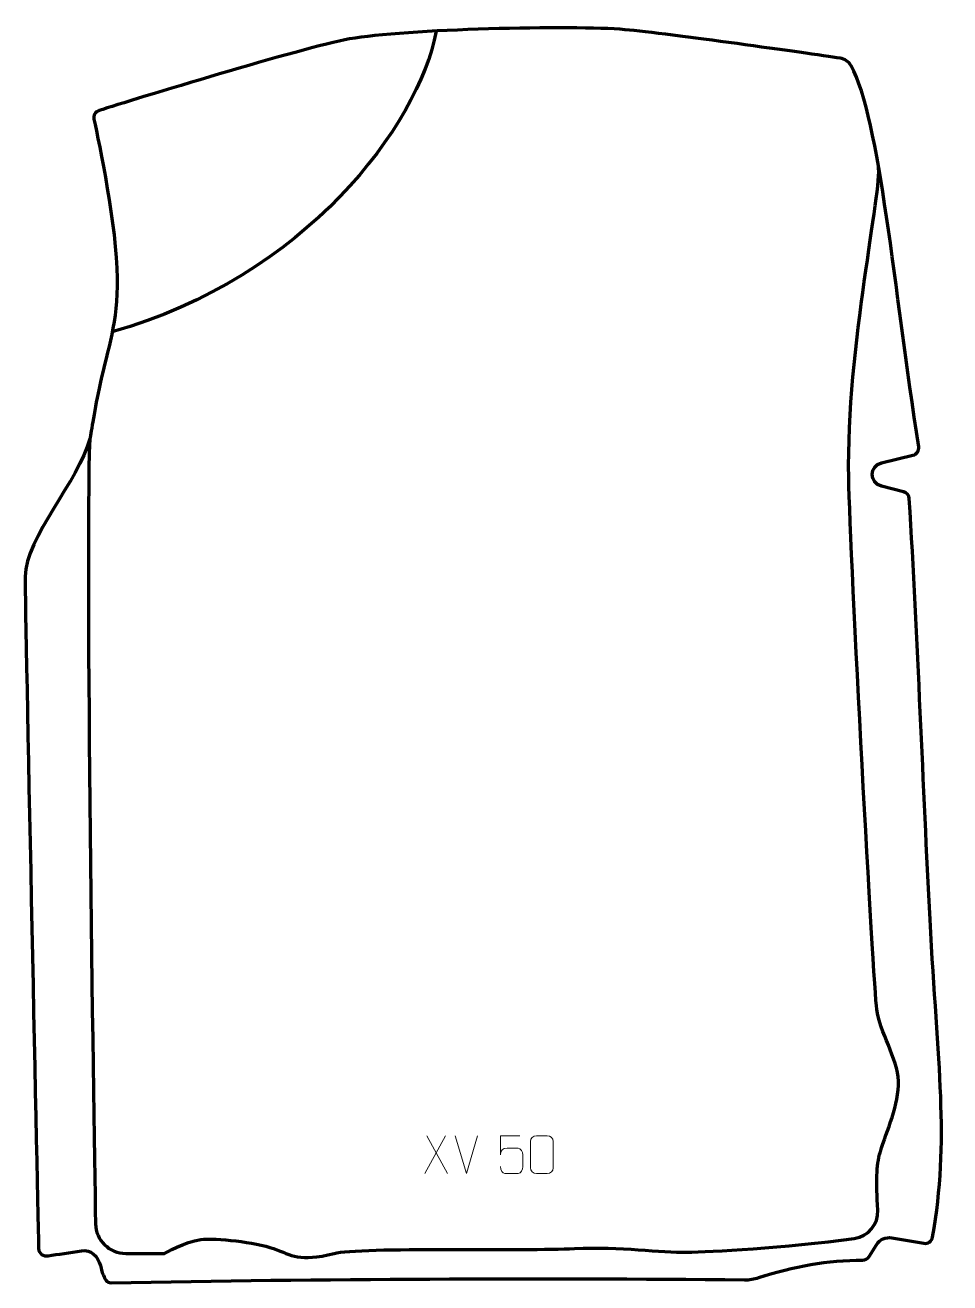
# Model space of a CAD drawing. Header units: millimetres. Extents: x -303 to 309, y -416 to 417.
import ezdxf

# ---------------------------------------------------------------- set-up
doc = ezdxf.new("R2010")
doc.units = ezdxf.units.MM
doc.header["$MEASUREMENT"] = 0
for name, color, linetype in [('layer 1', 7, 'Continuous'), ('layer 2', 7, 'Continuous'), ('layer 3', 7, 'Continuous')]:
    doc.layers.add(name, color=color, linetype=linetype)

msp = doc.modelspace()

# ---------------------------------------------------------------- linework, layer by layer
at = {"layer": 'layer 1', "color": 250, "lineweight": 9}
for points in [[(-25.0646, -318.1633), (-25.0646, -318.1633), (-38.8052, -343.0591), (-38.8052, -343.0591)], [(-37.3506, -318.1633), (-37.3506, -318.1633), (-23.61, -343.1168), (-23.61, -343.1168)], [(-11.2076, -343.1169), (-11.2076, -343.1169), (-18.5294, -318.1633), (-18.5294, -318.1633)], [(-3.8857, -318.1633), (-3.8857, -318.1633), (-11.2075, -343.1169), (-11.2075, -343.1169)]]:
    msp.add_open_spline(points, degree=3, dxfattribs=at)
for points, knots in [([(24.1865, -318.1853), (24.1865, -318.1853), (11.3348, -318.1853), (11.3348, -318.1853), (11.3348, -318.1853), (11.3351, -322.4159), (11.3351, -326.6468), (11.3348, -330.878), (11.3348, -330.878), (11.3345, -327.5679), (12.9655, -326.4961), (15.7775, -326.4356), (15.7775, -326.4356), (18.2171, -326.4353), (20.6566, -326.4353), (23.0958, -326.4356), (23.0958, -326.4356), (24.7456, -326.4288), (26.2205, -328.8093), (26.249, -330.878), (26.249, -330.878), (26.2487, -333.4653), (26.2487, -336.0529), (26.249, -338.6406), (26.249, -338.6406), (26.2952, -340.6), (24.7958, -343.0363), (23.1699, -343.0948), (23.1699, -343.0948), (21.2134, -343.0945), (16.3184, -343.0945), (14.3614, -343.0948), (14.3614, -343.0948), (12.5159, -343.1036), (11.4088, -341.1388), (11.388, -338.5877)], [0, 0, 0, 0, 0.1, 0.1, 0.1, 0.1, 0.2, 0.2, 0.2, 0.2, 0.3, 0.3, 0.3, 0.3, 0.4, 0.4, 0.4, 0.4, 0.5, 0.5, 0.5, 0.5, 0.6, 0.6, 0.6, 0.6, 0.7, 0.7, 0.7, 0.7, 0.8, 0.8, 0.8, 0.8, 1, 1, 1, 1]), ([(35.2117, -318.1408), (37.5778, -318.1408), (39.9443, -318.1408), (42.3108, -318.1408), (42.3108, -318.1408), (44.2913, -318.1052), (46.3173, -319.5995), (46.3444, -322.0416), (46.3444, -322.0416), (46.344, -327.799), (46.344, -333.5568), (46.3444, -339.315), (46.3444, -339.315), (46.2023, -341.6426), (44.4959, -343.1249), (42.3108, -343.1357), (42.3108, -343.1357), (39.9384, -343.1353), (37.566, -343.1353), (35.194, -343.1357), (35.194, -343.1357), (33.2355, -343.2413), (31.2291, -341.3534), (31.2405, -339.3324), (31.2405, -339.3324), (31.2409, -333.5518), (31.2409, -327.7715), (31.2405, -321.9917), (31.2405, -321.9917), (31.2448, -319.8497), (33.0219, -318.1272), (35.2117, -318.1408)], [0, 0, 0, 0, 0.11111111, 0.11111111, 0.11111111, 0.11111111, 0.22222222, 0.22222222, 0.22222222, 0.22222222, 0.33333333, 0.33333333, 0.33333333, 0.33333333, 0.44444444, 0.44444444, 0.44444444, 0.44444444, 0.55555556, 0.55555556, 0.55555556, 0.55555556, 0.66666667, 0.66666667, 0.66666667, 0.66666667, 0.77777778, 0.77777778, 0.77777778, 0.77777778, 1, 1, 1, 1])]:
    msp.add_open_spline(points, degree=3, knots=knots, dxfattribs=at)
at = {"layer": 'layer 2', "color": 230, "lineweight": 200}
msp.add_open_spline([(-251.5438, -410.5008), (-252.7764, -407.4732), (-252.751, -406.7338), (-253.5437, -404.0326), (-253.5437, -404.0326), (-255.388, -397.7486), (-259.6037, -393.3258), (-266.0712, -394.3573), (-266.0712, -394.3573), (-273.2968, -395.5095), (-281.9127, -396.6214), (-288.1498, -397.6473), (-288.1498, -397.6473), (-291.3368, -398.1719), (-294.3425, -396.148), (-294.412, -392.9187), (-294.412, -392.9187), (-295.5444, -340.3421), (-303.3425, 22.7936), (-303.3436, 52.1772), (-303.3436, 52.1772), (-303.3447, 77.7035), (-267.5846, 115.9629), (-260.612, 143.263), (-260.612, 143.263), (-259.337, 148.2555), (-257.5379, 162.6181), (-253.7272, 179.9222), (-253.7272, 179.9222), (-248.6387, 203.0305), (-242.0227, 220.3442), (-242.3839, 249.6727), (-242.3839, 249.6727), (-242.8059, 283.9673), (-254.3251, 338.9583), (-257.8222, 354.9035), (-257.8222, 354.9035), (-258.3775, 357.4358), (-256.9043, 359.9698), (-254.4295, 360.7406), (-254.4295, 360.7406), (-230.9931, 368.0375), (-120.4862, 402.2244), (-88.4899, 408.0918), (-88.4899, 408.0918), (-52.6311, 414.668), (60.3236, 417.2545), (93.792, 414.2651), (93.792, 414.2651), (123.2535, 411.6341), (214.775, 398.5083), (236.2634, 395.4038), (236.2634, 395.4038), (239.377, 394.9541), (242.0934, 393.0656), (243.6044, 390.3066), (243.6044, 390.3066), (262.7472, 355.3569), (272.0069, 242.65), (288.3091, 138.0627), (288.3091, 138.0627), (288.7109, 135.4814), (287.0641, 133.0261), (284.5224, 132.4242), (284.5224, 132.4242), (284.5224, 132.4242), (263.7702, 127.509), (263.7702, 127.509), (263.7702, 127.509), (255.6161, 125.5779), (255.5385, 114.0011), (263.6661, 111.9607), (263.6661, 111.9607), (263.6661, 111.9607), (278.3057, 108.2854), (278.3057, 108.2854), (278.3057, 108.2854), (280.4192, 107.7548), (281.9467, 105.9193), (282.0797, 103.7445), (282.0797, 103.7445), (287.7214, 11.6465), (291.2664, -88.1844), (295.8451, -174.9776), (295.8451, -174.9776), (300.9357, -271.4796), (308.9406, -320.789), (297.4894, -385.3096), (297.4894, -385.3096), (297.01, -388.0101), (294.4308, -389.8118), (291.7272, -389.35), (291.7272, -389.35), (291.7272, -389.35), (270.5312, -385.7301), (270.5312, -385.7301), (270.5312, -385.7301), (266.5328, -385.0475), (262.5182, -386.8477), (260.3687, -390.2877), (260.3687, -390.2877), (260.3687, -390.2877), (255.4496, -398.1606), (255.4496, -398.1606), (255.4496, -398.1606), (254.5334, -399.6264), (252.9258, -400.5164), (251.1969, -400.5083), (251.1969, -400.5083), (228.3372, -400.4018), (205.4151, -404.7321), (182.4504, -412.0858), (182.4504, -412.0858), (179.365, -413.0736), (176.1469, -413.577), (172.907, -413.5438), (172.907, -413.5438), (34.9854, -412.1454), (-104.8842, -412.8566), (-246.4487, -415.4996), (-246.4487, -415.4996), (-249.2462, -415.5518), (-250.4887, -413.093), (-251.5438, -410.5008)], degree=3, knots=[0, 0, 0, 0, 0.03125, 0.03125, 0.03125, 0.03125, 0.0625, 0.0625, 0.0625, 0.0625, 0.09375, 0.09375, 0.09375, 0.09375, 0.125, 0.125, 0.125, 0.125, 0.15625, 0.15625, 0.15625, 0.15625, 0.1875, 0.1875, 0.1875, 0.1875, 0.21875, 0.21875, 0.21875, 0.21875, 0.25, 0.25, 0.25, 0.25, 0.28125, 0.28125, 0.28125, 0.28125, 0.3125, 0.3125, 0.3125, 0.3125, 0.34375, 0.34375, 0.34375, 0.34375, 0.375, 0.375, 0.375, 0.375, 0.40625, 0.40625, 0.40625, 0.40625, 0.4375, 0.4375, 0.4375, 0.4375, 0.46875, 0.46875, 0.46875, 0.46875, 0.5, 0.5, 0.5, 0.5, 0.53125, 0.53125, 0.53125, 0.53125, 0.5625, 0.5625, 0.5625, 0.5625, 0.59375, 0.59375, 0.59375, 0.59375, 0.625, 0.625, 0.625, 0.625, 0.65625, 0.65625, 0.65625, 0.65625, 0.6875, 0.6875, 0.6875, 0.6875, 0.71875, 0.71875, 0.71875, 0.71875, 0.75, 0.75, 0.75, 0.75, 0.78125, 0.78125, 0.78125, 0.78125, 0.8125, 0.8125, 0.8125, 0.8125, 0.84375, 0.84375, 0.84375, 0.84375, 0.875, 0.875, 0.875, 0.875, 0.90625, 0.90625, 0.90625, 0.90625, 0.9375, 0.9375, 0.9375, 0.9375, 1, 1, 1, 1], dxfattribs=at)
at = {"layer": 'layer 3', "color": 142, "lineweight": 200}
msp.add_open_spline([(-31.1163, 413.3642), (-43.0687, 350.6071), (-117.7948, 250.3308), (-245.681, 214.1093)], degree=3, dxfattribs=at)
msp.add_open_spline([(-260.612, 143.263), (-263.5672, 54.0452), (-258.1789, -290.168), (-256.7586, -376.3839), (-256.7586, -376.3839), (-256.5787, -387.2999), (-247.6785, -396.0517), (-236.7614, -396.0517), (-236.7614, -396.0517), (-236.7614, -396.0517), (-211.0076, -396.0517), (-211.0076, -396.0517), (-211.0076, -396.0517), (-211.0076, -396.0517), (-197.4609, -388.0831), (-187.1016, -386.8879), (-187.1016, -386.8879), (-176.7423, -385.6927), (-151.2428, -388.4814), (-138.8913, -392.8643), (-138.8913, -392.8643), (-126.5402, -397.2472), (-122.1196, -401.9476), (-98.8295, -396.0517), (-98.8295, -396.0517), (-81.5177, -391.6687), (29.246, -394.4582), (60.3236, -392.8643), (60.3236, -392.8643), (91.4012, -391.2705), (117.2993, -395.653), (134.8303, -395.2547), (134.8303, -395.2547), (150.5119, -394.8984), (199.3501, -392.6294), (245.6967, -386.1658), (245.6967, -386.1658), (254.9155, -384.8799), (261.6514, -376.8052), (261.2252, -367.5066), (261.2252, -367.5066), (260.3394, -348.1698), (259.9549, -338.3591), (262.9295, -328.717), (262.9295, -328.717), (267.1092, -315.1703), (275.4764, -297.2408), (274.8785, -282.0008), (274.8785, -282.0008), (274.2808, -266.7612), (262.6268, -249.613), (260.5349, -234.3726), (260.5349, -234.3726), (258.4432, -219.133), (242.9729, 64.9354), (242.008, 117.5254), (242.008, 117.5254), (240.4142, 204.3832), (264.4863, 308.7024), (261.6144, 324.136)], degree=3, knots=[0, 0, 0, 0, 0.0625, 0.0625, 0.0625, 0.0625, 0.125, 0.125, 0.125, 0.125, 0.1875, 0.1875, 0.1875, 0.1875, 0.25, 0.25, 0.25, 0.25, 0.3125, 0.3125, 0.3125, 0.3125, 0.375, 0.375, 0.375, 0.375, 0.4375, 0.4375, 0.4375, 0.4375, 0.5, 0.5, 0.5, 0.5, 0.5625, 0.5625, 0.5625, 0.5625, 0.625, 0.625, 0.625, 0.625, 0.6875, 0.6875, 0.6875, 0.6875, 0.75, 0.75, 0.75, 0.75, 0.8125, 0.8125, 0.8125, 0.8125, 0.875, 0.875, 0.875, 0.875, 1, 1, 1, 1], dxfattribs=at)

doc.saveas('drawing.dxf')
